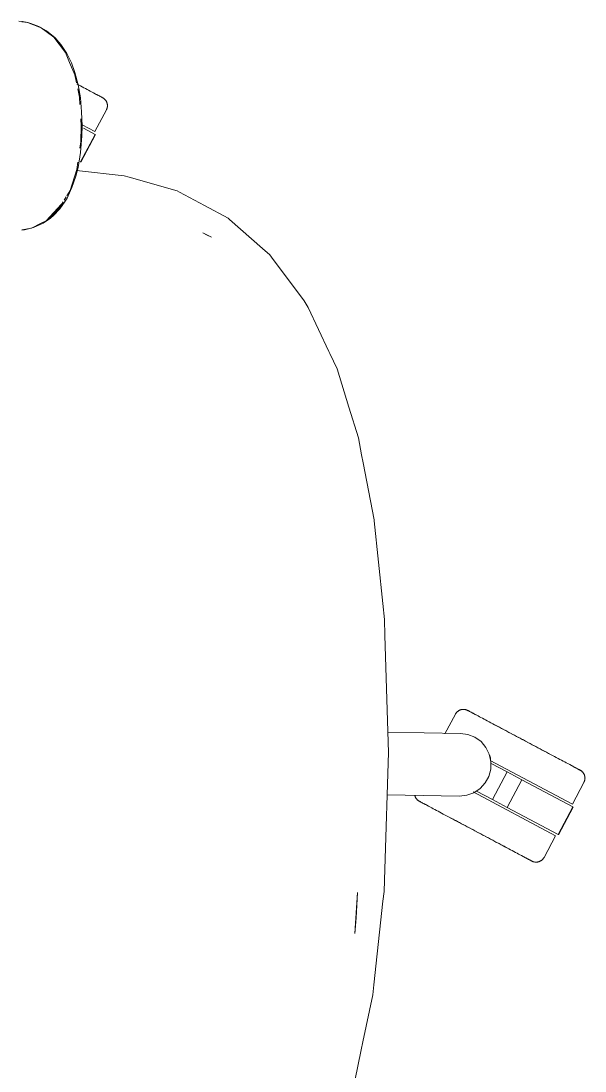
# Model space of a CAD drawing. Header units: millimetres. Extents: x 155927 to 295199, y -4084 to 97293.
# Drawn here: x 227064.4 to 227316.3, y 33039.7 to 33509 of the extents above; entities that cross this region are included whole.
import ezdxf

# ---------------------------------------------------------------- set-up
doc = ezdxf.new("R2010")
doc.units = ezdxf.units.MM
doc.header["$MEASUREMENT"] = 0
doc.layers.add('G-IMPT', color=8, linetype='CONTINUOUS', lineweight=9)
doc.layers.add('I-FURN', color=8, linetype='CONTINUOUS', lineweight=9)

msp = doc.modelspace()

# ---------------------------------------------------------------- linework, layer by layer
at = {"layer": 'G-IMPT'}
for p, q in [((227063.38, 33508.99), (227065.03, 33508.74)), ((227067.24, 33508.28), (227064.7, 33508.66)), ((227067.42, 33508.3), (227065.03, 33508.74)), ((227067.24, 33508.28), (227073.44, 33505.87)), ((227067.42, 33508.3), (227068.77, 33507.93)), ((227072.41, 33506.54), (227068.77, 33507.93)), ((227072.41, 33506.54), (227075.84, 33504.58)), ((227073.44, 33505.87), (227079.06, 33501.7)), ((227075.84, 33504.58), (227079.58, 33501.5)), ((227079.06, 33501.7), (227084.28, 33494.91)), ((227082.25, 33498.46), (227079.58, 33501.5)), ((227084.9, 33494.42), (227082.25, 33498.46)), ((227084.28, 33494.91), (227086.12, 33490.52)), ((227084.9, 33494.42), (227086.89, 33490.34)), ((227088.45, 33484.89), (227086.12, 33490.52)), ((227088.47, 33486.01), (227086.89, 33490.34)), ((227088.45, 33484.89), (227089.16, 33481.43)), ((227088.47, 33486.01), (227089.9, 33480.53)), ((227089.72, 33478.68), (227090.49, 33474.93)), ((227090.9, 33474.6), (227089.9, 33480.53)), ((227090.49, 33474.93), (227090.68, 33471.73)), ((227090.9, 33474.6), (227091.47, 33468.45)), ((227091.65, 33462.11), (227091.47, 33468.45)), ((227091.08, 33465.22), (227091.27, 33462.11)), ((227091.04, 33454.94), (227091.27, 33462.11)), ((227091.56, 33457.6), (227091.65, 33462.11)), ((227091.04, 33454.94), (227090.65, 33452.16)), ((227091.56, 33457.6), (227090.98, 33450.28)), ((227089.87, 33443.52), (227090.98, 33450.28)), ((227089.78, 33445.97), (227089.31, 33442.68)), ((227089.31, 33442.68), (227086.28, 33433.29)), ((227088.89, 33439.6), (227089.87, 33443.52)), ((227089.2, 33442.18), (227110.47, 33439.76)), ((227112.73, 33439.13), (227110.47, 33439.76)), ((227088.89, 33439.6), (227087.15, 33434.51)), ((227112.73, 33439.13), (227134.08, 33433.12)), ((227084.54, 33430.37), (227083.71, 33428.99)), ((227086.28, 33433.29), (227084.82, 33430.84)), ((227087.15, 33434.51), (227084.94, 33429.87)), ((227134.08, 33433.12), (227135.19, 33432.52)), ((227135.19, 33432.52), (227146.43, 33426.51)), ((227082.52, 33427.08), (227075.61, 33419.68)), ((227082.52, 33427.08), (227081.24, 33425.61)), ((227083.21, 33428.14), (227081.32, 33424.99)), ((227081.69, 33425.04), (227084.14, 33428.5)), ((227084.94, 33429.87), (227084.14, 33428.5)), ((227146.43, 33426.51), (227156.86, 33420.93)), ((227074.28, 33418.66), (227077.5, 33420.86)), ((227081.32, 33424.99), (227075.61, 33419.68)), ((227075.61, 33419.68), (227078.02, 33421.92)), ((227078.83, 33422), (227077.5, 33420.86)), ((227081.1, 33425.45), (227078.02, 33421.92)), ((227078.83, 33422), (227081.69, 33425.04)), ((227157.53, 33420.34), (227156.86, 33420.93)), ((227069.12, 33416.48), (227064.7, 33415.65)), ((227066.01, 33415.61), (227069.96, 33416.67)), ((227073.38, 33418.58), (227069.12, 33416.48)), ((227074.28, 33418.66), (227069.96, 33416.67)), ((227073.38, 33418.58), (227075.61, 33419.68)), ((227172.32, 33407.32), (227157.53, 33420.34)), ((227064.7, 33415.44), (227066.01, 33415.61)), ((227147.27, 33413.5), (227145.67, 33414.28)), ((227149.56, 33412.32), (227145.67, 33414.28)), ((227149.56, 33412.32), (227147.27, 33413.5)), ((227172.32, 33407.32), (227175.58, 33404.45)), ((227176.3, 33403.49), (227175.58, 33404.45)), ((227190.87, 33383.99), (227176.3, 33403.49)), ((227190.87, 33383.99), (227191.33, 33383.22)), ((227191.33, 33383.22), (227192.27, 33381.64)), ((227192.7, 33380.93), (227192.27, 33381.64)), ((227192.7, 33380.93), (227201.96, 33361.29)), ((227201.96, 33361.29), (227202.39, 33360.37)), ((227205.58, 33353.61), (227202.39, 33360.37)), ((227205.58, 33353.61), (227210.9, 33336.34)), ((227210.9, 33336.34), (227215.1, 33322.73)), ((227215.1, 33322.73), (227216.56, 33315.13)), ((227217.26, 33311.46), (227216.56, 33315.13)), ((227217.26, 33311.46), (227222.13, 33286.08)), ((227222.22, 33285.62), (227222.13, 33286.08)), ((227222.22, 33285.62), (227226.04, 33248.63)), ((227226.04, 33248.63), (227226.77, 33241.56)), ((227226.99, 33234.3), (227226.77, 33241.56)), ((227228.61, 33182.14), (227226.99, 33234.3)), ((227226.91, 33129.96), (227228.61, 33182.14)), ((227226.91, 33129.96), (227226.58, 33120.02)), ((227214.7, 33119.48), (227213.45, 33101.2)), ((227214.7, 33119.48), (227214.06, 33108.15)), ((227226.1, 33115.64), (227226.58, 33120.02)), ((227226.1, 33115.64), (227221.97, 33078.2)), ((227213.45, 33101.2), (227214.06, 33108.15)), ((227217.14, 33052.84), (227221.49, 33073.78)), ((227221.49, 33073.78), (227221.97, 33078.2)), ((227217.14, 33052.84), (227216.37, 33049.16)), ((227216.37, 33049.16), (227213.5, 33035.34))]:
    msp.add_line(p, q, dxfattribs=at)
at = {"layer": 'I-FURN'}
for p, q in [((227090.13, 33480.41), (227089.29, 33480.85)), ((227090.94, 33479.97), (227090.13, 33480.41)), ((227091.73, 33479.56), (227090.94, 33479.97)), ((227092.49, 33479.15), (227091.73, 33479.56)), ((227093.23, 33478.76), (227092.49, 33479.15)), ((227093.93, 33478.38), (227093.23, 33478.76)), ((227094.61, 33478.02), (227093.93, 33478.38)), ((227095.26, 33477.68), (227094.61, 33478.02)), ((227095.87, 33477.35), (227095.26, 33477.68)), ((227096.46, 33477.04), (227095.87, 33477.35)), ((227096.15, 33477.21), (227096.72, 33476.9)), ((227097.01, 33476.75), (227096.46, 33477.04)), ((227096.72, 33476.9), (227097.25, 33476.62)), ((227097.53, 33476.47), (227097.01, 33476.75)), ((227097.25, 33476.62), (227097.75, 33476.35)), ((227098.01, 33476.22), (227097.53, 33476.47)), ((227097.75, 33476.35), (227098.22, 33476.1)), ((227098.45, 33475.98), (227098.01, 33476.22)), ((227098.22, 33476.1), (227098.65, 33475.88)), ((227098.86, 33475.76), (227098.45, 33475.98)), ((227098.65, 33475.88), (227099.04, 33475.67)), ((227099.24, 33475.56), (227098.86, 33475.76)), ((227099.04, 33475.67), (227099.4, 33475.48)), ((227099.57, 33475.38), (227099.24, 33475.56)), ((227099.4, 33475.48), (227099.71, 33475.31)), ((227099.87, 33475.23), (227099.57, 33475.38)), ((227099.71, 33475.31), (227099.99, 33475.16)), ((227100.13, 33475.09), (227099.87, 33475.23)), ((227099.99, 33475.16), (227100.23, 33475.03)), ((227100.35, 33474.97), (227100.13, 33475.09)), ((227100.23, 33475.03), (227100.44, 33474.93)), ((227100.53, 33474.88), (227100.35, 33474.97)), ((227100.44, 33474.93), (227100.6, 33474.84)), ((227100.67, 33474.8), (227100.53, 33474.88)), ((227100.6, 33474.84), (227100.72, 33474.77)), ((227100.77, 33474.75), (227100.67, 33474.8)), ((227100.72, 33474.77), (227100.8, 33474.73)), ((227100.83, 33474.72), (227100.77, 33474.75)), ((227100.8, 33474.73), (227100.84, 33474.71)), ((227100.85, 33474.71), (227100.83, 33474.72)), ((227100.84, 33474.71), (227100.85, 33474.71)), ((227100.85, 33474.71), (227100.99, 33474.63)), ((227100.99, 33474.63), (227101.13, 33474.54)), ((227101.13, 33474.54), (227101.26, 33474.45)), ((227101.26, 33474.45), (227101.39, 33474.36)), ((227101.39, 33474.36), (227101.52, 33474.26)), ((227101.52, 33474.26), (227101.64, 33474.15)), ((227101.64, 33474.15), (227101.76, 33474.04)), ((227101.76, 33474.04), (227101.87, 33473.93)), ((227101.87, 33473.93), (227101.98, 33473.81)), ((227101.98, 33473.81), (227102.09, 33473.69)), ((227102.09, 33473.69), (227102.18, 33473.56)), ((227102.18, 33473.56), (227102.28, 33473.43)), ((227102.28, 33473.43), (227102.37, 33473.3)), ((227102.37, 33473.3), (227102.45, 33473.16)), ((227102.45, 33473.16), (227102.53, 33473.02)), ((227102.53, 33473.02), (227102.6, 33472.87)), ((227102.6, 33472.87), (227102.67, 33472.72)), ((227102.67, 33472.72), (227102.73, 33472.58)), ((227102.73, 33472.58), (227102.78, 33472.42)), ((227097.37, 33459.57), (227102.52, 33469.26)), ((227102.54, 33469.29), (227102.52, 33469.26)), ((227102.61, 33469.44), (227102.54, 33469.29)), ((227102.67, 33469.59), (227102.61, 33469.44)), ((227102.73, 33469.74), (227102.67, 33469.59)), ((227102.79, 33469.89), (227102.73, 33469.74)), ((227102.78, 33472.42), (227102.83, 33472.27)), ((227102.83, 33470.04), (227102.79, 33469.89)), ((227102.83, 33472.27), (227102.87, 33472.11)), ((227102.87, 33470.2), (227102.83, 33470.04)), ((227102.87, 33472.11), (227102.91, 33471.96)), ((227102.91, 33470.36), (227102.87, 33470.2)), ((227102.91, 33471.96), (227102.93, 33471.8)), ((227102.94, 33470.51), (227102.91, 33470.36)), ((227102.93, 33471.8), (227102.96, 33471.64)), ((227102.96, 33470.67), (227102.94, 33470.51)), ((227102.96, 33471.64), (227102.97, 33471.48)), ((227102.97, 33470.83), (227102.96, 33470.67)), ((227102.97, 33471.48), (227102.98, 33471.32)), ((227102.98, 33470.99), (227102.97, 33470.83)), ((227102.98, 33471.32), (227102.99, 33471.16)), ((227102.99, 33471.16), (227102.98, 33470.99)), ((227091.74, 33462.56), (227097.37, 33459.57)), ((227092.26, 33461.15), (227097.55, 33458.34)), ((227097.55, 33458.34), (227090.98, 33445.98)), ((227091.15, 33445.89), (227097.72, 33458.25)), ((227090.98, 33445.98), (227090.88, 33446.03)), ((227259.26, 33200.25), (227259.38, 33200.36)), ((227259.38, 33200.36), (227259.5, 33200.46)), ((227259.5, 33200.46), (227259.63, 33200.56)), ((227259.63, 33200.56), (227259.76, 33200.66)), ((227259.76, 33200.66), (227259.89, 33200.74)), ((227259.89, 33200.74), (227260.03, 33200.83)), ((227260.03, 33200.83), (227260.17, 33200.9)), ((227260.17, 33200.9), (227260.32, 33200.98)), ((227260.32, 33200.98), (227260.46, 33201.04)), ((227260.46, 33201.04), (227260.61, 33201.1)), ((227260.61, 33201.1), (227260.77, 33201.16)), ((227260.77, 33201.16), (227260.92, 33201.2)), ((227260.92, 33201.2), (227261.07, 33201.25)), ((227261.07, 33201.25), (227261.23, 33201.28)), ((227261.23, 33201.28), (227261.39, 33201.31)), ((227261.39, 33201.31), (227261.55, 33201.33)), ((227261.55, 33201.33), (227261.71, 33201.35)), ((227261.71, 33201.35), (227261.87, 33201.36)), ((227261.87, 33201.36), (227262.03, 33201.36)), ((227262.03, 33201.36), (227262.19, 33201.36)), ((227262.19, 33201.36), (227262.35, 33201.35)), ((227262.35, 33201.35), (227262.52, 33201.34)), ((227262.52, 33201.34), (227262.67, 33201.31)), ((227262.67, 33201.31), (227262.83, 33201.29)), ((227262.83, 33201.29), (227262.99, 33201.25)), ((227262.99, 33201.25), (227263.15, 33201.21)), ((227263.15, 33201.21), (227263.3, 33201.16)), ((227263.3, 33201.16), (227263.45, 33201.11)), ((227263.45, 33201.11), (227263.6, 33201.05)), ((227263.6, 33201.05), (227263.75, 33200.98)), ((227263.75, 33200.98), (227263.89, 33200.91)), ((227263.89, 33200.91), (227263.93, 33200.89)), ((227263.93, 33200.89), (227263.95, 33200.88)), ((227263.94, 33200.89), (227263.93, 33200.89)), ((227263.98, 33200.87), (227263.94, 33200.89)), ((227263.95, 33200.88), (227264.01, 33200.85)), ((227264.06, 33200.82), (227263.98, 33200.87)), ((227264.01, 33200.85), (227264.11, 33200.8)), ((227264.18, 33200.76), (227264.06, 33200.82)), ((227264.11, 33200.8), (227264.25, 33200.72)), ((227264.35, 33200.67), (227264.18, 33200.76)), ((227264.25, 33200.72), (227264.43, 33200.63)), ((227264.55, 33200.57), (227264.35, 33200.67)), ((227264.43, 33200.63), (227264.65, 33200.51)), ((227264.79, 33200.44), (227264.55, 33200.57)), ((227264.65, 33200.51), (227264.91, 33200.37)), ((227265.07, 33200.29), (227264.79, 33200.44)), ((227264.91, 33200.37), (227265.21, 33200.21)), ((227258.48, 33199.23), (227253.78, 33190.38)), ((227258.48, 33199.23), (227258.56, 33199.37)), ((227258.56, 33199.37), (227258.65, 33199.5)), ((227258.65, 33199.5), (227258.73, 33199.64)), ((227258.73, 33199.64), (227258.83, 33199.77)), ((227258.83, 33199.77), (227258.93, 33199.89)), ((227258.93, 33199.89), (227259.03, 33200.02)), ((227259.03, 33200.02), (227259.14, 33200.14)), ((227259.14, 33200.14), (227259.26, 33200.25)), ((227265.39, 33200.12), (227265.07, 33200.29)), ((227265.21, 33200.21), (227265.54, 33200.04)), ((227265.74, 33199.93), (227265.39, 33200.12)), ((227265.54, 33200.04), (227265.92, 33199.84)), ((227266.13, 33199.72), (227265.74, 33199.93)), ((227265.92, 33199.84), (227266.33, 33199.62)), ((227266.56, 33199.49), (227266.13, 33199.72)), ((227266.33, 33199.62), (227266.77, 33199.38)), ((227267.03, 33199.25), (227266.56, 33199.49)), ((227266.77, 33199.38), (227267.26, 33199.13)), ((227267.53, 33198.98), (227267.03, 33199.25)), ((227267.26, 33199.13), (227267.77, 33198.85)), ((227268.07, 33198.69), (227267.53, 33198.98)), ((227267.77, 33198.85), (227268.32, 33198.56)), ((227268.64, 33198.39), (227268.07, 33198.69)), ((227268.32, 33198.56), (227268.91, 33198.25)), ((227269.24, 33198.07), (227268.64, 33198.39)), ((227269.87, 33197.74), (227269.24, 33198.07)), ((227270.53, 33197.38), (227269.87, 33197.74)), ((227271.23, 33197.01), (227270.53, 33197.38)), ((227271.95, 33196.63), (227271.23, 33197.01)), ((227272.7, 33196.23), (227271.95, 33196.63)), ((227273.48, 33195.82), (227272.7, 33196.23)), ((227274.28, 33195.39), (227273.48, 33195.82)), ((227228.33, 33191.17), (227260.67, 33190.6)), ((227275.1, 33194.95), (227274.28, 33195.39)), ((227274.65, 33195.19), (227275.49, 33194.75)), ((227275.95, 33194.5), (227275.1, 33194.95)), ((227275.49, 33194.75), (227276.35, 33194.29)), ((227276.82, 33194.04), (227275.95, 33194.5)), ((227276.35, 33194.29), (227277.22, 33193.83)), ((227277.7, 33193.57), (227276.82, 33194.04)), ((227277.22, 33193.83), (227278.12, 33193.35)), ((227278.61, 33193.09), (227277.7, 33193.57)), ((227278.12, 33193.35), (227279.03, 33192.86)), ((227279.53, 33192.6), (227278.61, 33193.09)), ((227279.03, 33192.86), (227279.96, 33192.37)), ((227280.47, 33192.1), (227279.53, 33192.6)), ((227279.96, 33192.37), (227280.91, 33191.87)), ((227281.42, 33191.59), (227280.47, 33192.1)), ((227280.91, 33191.87), (227281.86, 33191.36)), ((227282.38, 33191.08), (227281.42, 33191.59)), ((227281.86, 33191.36), (227282.83, 33190.84)), ((227283.36, 33190.56), (227282.38, 33191.08)), ((227260.67, 33190.6), (227264.01, 33190.14)), ((227264.01, 33190.14), (227267.14, 33188.89)), ((227267.14, 33188.89), (227269.89, 33186.92)), ((227269.89, 33186.92), (227272.08, 33184.36)), ((227282.83, 33190.84), (227283.81, 33190.32)), ((227284.34, 33190.04), (227283.36, 33190.56)), ((227283.81, 33190.32), (227284.8, 33189.8)), ((227285.33, 33189.51), (227284.34, 33190.04)), ((227284.8, 33189.8), (227285.79, 33189.27)), ((227286.33, 33188.98), (227285.33, 33189.51)), ((227285.79, 33189.27), (227286.79, 33188.74)), ((227287.33, 33188.45), (227286.33, 33188.98)), ((227286.79, 33188.74), (227287.79, 33188.2)), ((227288.34, 33187.92), (227287.33, 33188.45)), ((227287.79, 33188.2), (227288.8, 33187.67)), ((227289.34, 33187.38), (227288.34, 33187.92)), ((227288.8, 33187.67), (227289.8, 33187.14)), ((227290.35, 33186.85), (227289.34, 33187.38)), ((227289.8, 33187.14), (227290.81, 33186.6)), ((227291.35, 33186.31), (227290.35, 33186.85)), ((227290.81, 33186.6), (227291.81, 33186.07)), ((227292.35, 33185.78), (227291.35, 33186.31)), ((227272.08, 33184.36), (227273.59, 33181.34)), ((227291.81, 33186.07), (227292.81, 33185.54)), ((227293.34, 33185.25), (227292.35, 33185.78)), ((227292.81, 33185.54), (227293.8, 33185.01)), ((227294.33, 33184.73), (227293.34, 33185.25)), ((227293.8, 33185.01), (227294.78, 33184.49)), ((227295.31, 33184.21), (227294.33, 33184.73)), ((227294.78, 33184.49), (227295.76, 33183.97)), ((227296.28, 33183.69), (227295.31, 33184.21)), ((227295.76, 33183.97), (227296.72, 33183.46)), ((227297.24, 33183.19), (227296.28, 33183.69)), ((227296.72, 33183.46), (227297.67, 33182.95)), ((227298.18, 33182.68), (227297.24, 33183.19)), ((227297.67, 33182.95), (227298.61, 33182.45)), ((227299.11, 33182.19), (227298.18, 33182.68)), ((227298.61, 33182.45), (227299.53, 33181.96)), ((227300.02, 33181.7), (227299.11, 33182.19)), ((227299.53, 33181.96), (227300.44, 33181.48)), ((227300.92, 33181.23), (227300.02, 33181.7)), ((227273.59, 33181.34), (227274.34, 33178.06)), ((227274.01, 33178.55), (227310.72, 33159.02)), ((227274.34, 33178.06), (227274.29, 33174.68)), ((227274.41, 33177.2), (227281.56, 33173.4)), ((227301.8, 33180.76), (227300.92, 33181.23)), ((227302.65, 33180.3), (227301.8, 33180.76)), ((227303.49, 33179.86), (227302.65, 33180.3)), ((227304.3, 33179.43), (227303.49, 33179.86)), ((227305.09, 33179.01), (227304.3, 33179.43)), ((227305.85, 33178.61), (227305.09, 33179.01)), ((227306.58, 33178.21), (227305.85, 33178.61)), ((227307.29, 33177.84), (227306.58, 33178.21)), ((227307.97, 33177.48), (227307.29, 33177.84)), ((227308.62, 33177.13), (227307.97, 33177.48)), ((227309.23, 33176.81), (227308.62, 33177.13)), ((227274.29, 33174.68), (227273.42, 33171.42)), ((227281.56, 33173.4), (227274.99, 33161.04)), ((227281.56, 33173.4), (227288.2, 33169.87)), ((227309.82, 33176.5), (227309.23, 33176.81)), ((227309.51, 33176.66), (227310.07, 33176.36)), ((227310.37, 33176.2), (227309.82, 33176.5)), ((227310.07, 33176.36), (227310.61, 33176.07)), ((227310.89, 33175.93), (227310.37, 33176.2)), ((227310.61, 33176.07), (227311.11, 33175.81)), ((227311.37, 33175.67), (227310.89, 33175.93)), ((227311.11, 33175.81), (227311.58, 33175.56)), ((227311.81, 33175.43), (227311.37, 33175.67)), ((227311.58, 33175.56), (227312.01, 33175.33)), ((227312.22, 33175.22), (227311.81, 33175.43)), ((227312.01, 33175.33), (227312.4, 33175.12)), ((227312.6, 33175.02), (227312.22, 33175.22)), ((227312.4, 33175.12), (227312.76, 33174.93)), ((227312.93, 33174.84), (227312.6, 33175.02)), ((227312.76, 33174.93), (227313.07, 33174.76)), ((227313.23, 33174.68), (227312.93, 33174.84)), ((227313.07, 33174.76), (227313.35, 33174.62)), ((227313.49, 33174.54), (227313.23, 33174.68)), ((227313.35, 33174.62), (227313.59, 33174.49)), ((227313.71, 33174.43), (227313.49, 33174.54)), ((227313.59, 33174.49), (227313.79, 33174.38)), ((227313.89, 33174.33), (227313.71, 33174.43)), ((227313.79, 33174.38), (227313.96, 33174.29)), ((227314.03, 33174.26), (227313.89, 33174.33)), ((227313.96, 33174.29), (227314.08, 33174.23)), ((227314.13, 33174.2), (227314.03, 33174.26)), ((227314.08, 33174.23), (227314.16, 33174.19)), ((227314.19, 33174.17), (227314.13, 33174.2)), ((227314.16, 33174.19), (227314.2, 33174.16)), ((227314.21, 33174.16), (227314.19, 33174.17)), ((227314.2, 33174.16), (227314.21, 33174.16)), ((227314.21, 33174.16), (227314.35, 33174.08)), ((227314.35, 33174.08), (227314.49, 33174)), ((227314.49, 33174), (227314.62, 33173.91)), ((227314.62, 33173.91), (227314.75, 33173.81)), ((227314.75, 33173.81), (227314.88, 33173.71)), ((227314.88, 33173.71), (227315, 33173.61)), ((227315, 33173.61), (227315.12, 33173.5)), ((227315.12, 33173.5), (227315.23, 33173.38)), ((227315.23, 33173.38), (227315.34, 33173.27)), ((227315.34, 33173.27), (227315.44, 33173.14)), ((227315.44, 33173.14), (227315.54, 33173.02)), ((227315.54, 33173.02), (227315.64, 33172.88)), ((227315.64, 33172.88), (227315.73, 33172.75)), ((227315.73, 33172.75), (227315.81, 33172.61)), ((227315.81, 33172.61), (227315.89, 33172.47)), ((227315.89, 33172.47), (227315.96, 33172.33)), ((227315.96, 33172.33), (227316.02, 33172.18)), ((227316.02, 33172.18), (227316.08, 33172.03)), ((227271.8, 33168.46), (227269.52, 33165.98)), ((227273.42, 33171.42), (227271.8, 33168.46)), ((227288.2, 33169.87), (227281.63, 33157.51)), ((227288.2, 33169.87), (227310.91, 33157.79)), ((227310.72, 33159.02), (227315.87, 33168.71)), ((227315.89, 33168.75), (227315.87, 33168.71)), ((227315.97, 33168.89), (227315.89, 33168.75)), ((227316.03, 33169.04), (227315.97, 33168.89)), ((227316.09, 33169.19), (227316.03, 33169.04)), ((227316.08, 33172.03), (227316.14, 33171.88)), ((227316.14, 33169.34), (227316.09, 33169.19)), ((227316.14, 33171.88), (227316.19, 33171.72)), ((227316.19, 33169.5), (227316.14, 33169.34)), ((227316.19, 33171.72), (227316.23, 33171.57)), ((227316.23, 33169.65), (227316.19, 33169.5)), ((227316.23, 33171.57), (227316.26, 33171.41)), ((227316.27, 33169.81), (227316.23, 33169.65)), ((227316.26, 33171.41), (227316.29, 33171.25)), ((227316.3, 33169.97), (227316.27, 33169.81)), ((227316.29, 33171.25), (227316.32, 33171.09)), ((227316.32, 33170.13), (227316.3, 33169.97)), ((227316.32, 33171.09), (227316.33, 33170.93)), ((227316.33, 33170.29), (227316.32, 33170.13)), ((227316.33, 33170.93), (227316.34, 33170.77)), ((227316.34, 33170.45), (227316.33, 33170.29)), ((227316.34, 33170.77), (227316.35, 33170.61)), ((227316.35, 33170.61), (227316.34, 33170.45)), ((227260.18, 33162.62), (227227.99, 33163.18)), ((227240.32, 33162.87), (227240.28, 33163.03)), ((227240.36, 33162.71), (227240.32, 33162.87)), ((227263.54, 33162.97), (227260.18, 33162.62)), ((227266.71, 33164.11), (227263.54, 33162.97)), ((227266.46, 33164.44), (227303.21, 33144.9)), ((227269.52, 33165.98), (227266.71, 33164.11)), ((227274.99, 33161.04), (227267.84, 33164.84)), ((227240.41, 33162.56), (227240.36, 33162.71)), ((227240.46, 33162.41), (227240.41, 33162.56)), ((227240.52, 33162.26), (227240.46, 33162.41)), ((227240.59, 33162.11), (227240.52, 33162.26)), ((227240.66, 33161.97), (227240.59, 33162.11)), ((227240.74, 33161.83), (227240.66, 33161.97)), ((227240.82, 33161.69), (227240.74, 33161.83)), ((227240.91, 33161.55), (227240.82, 33161.69)), ((227241, 33161.42), (227240.91, 33161.55)), ((227241.1, 33161.29), (227241, 33161.42)), ((227241.21, 33161.17), (227241.1, 33161.29)), ((227241.31, 33161.05), (227241.21, 33161.17)), ((227241.43, 33160.94), (227241.31, 33161.05)), ((227241.55, 33160.83), (227241.43, 33160.94)), ((227241.67, 33160.72), (227241.55, 33160.83)), ((227241.79, 33160.62), (227241.67, 33160.72)), ((227241.93, 33160.53), (227241.79, 33160.62)), ((227242.06, 33160.44), (227241.93, 33160.53)), ((227242.2, 33160.35), (227242.06, 33160.44)), ((227242.34, 33160.28), (227242.2, 33160.35)), ((227242.34, 33160.27), (227242.34, 33160.28)), ((227242.34, 33160.28), (227242.36, 33160.27)), ((227242.39, 33160.25), (227242.34, 33160.27)), ((227242.36, 33160.27), (227242.42, 33160.23)), ((227242.47, 33160.21), (227242.39, 33160.25)), ((227242.42, 33160.23), (227242.52, 33160.18)), ((227242.59, 33160.14), (227242.47, 33160.21)), ((227242.52, 33160.18), (227242.66, 33160.11)), ((227242.75, 33160.06), (227242.59, 33160.14)), ((227242.66, 33160.11), (227242.84, 33160.01)), ((227242.95, 33159.95), (227242.75, 33160.06)), ((227242.84, 33160.01), (227243.06, 33159.89)), ((227243.19, 33159.82), (227242.95, 33159.95)), ((227243.06, 33159.89), (227243.32, 33159.76)), ((227243.47, 33159.67), (227243.19, 33159.82)), ((227243.32, 33159.76), (227243.61, 33159.6)), ((227243.79, 33159.5), (227243.47, 33159.67)), ((227243.61, 33159.6), (227243.95, 33159.42)), ((227244.15, 33159.32), (227243.79, 33159.5)), ((227243.95, 33159.42), (227244.32, 33159.22)), ((227244.54, 33159.11), (227244.15, 33159.32)), ((227244.32, 33159.22), (227244.73, 33159)), ((227244.97, 33158.88), (227244.54, 33159.11)), ((227244.73, 33159), (227245.18, 33158.77)), ((227245.43, 33158.63), (227244.97, 33158.88)), ((227245.18, 33158.77), (227245.66, 33158.51)), ((227245.94, 33158.36), (227245.43, 33158.63)), ((227245.66, 33158.51), (227246.18, 33158.23)), ((227246.47, 33158.08), (227245.94, 33158.36)), ((227246.18, 33158.23), (227246.73, 33157.94)), ((227247.04, 33157.78), (227246.47, 33158.08)), ((227281.63, 33157.51), (227274.99, 33161.04)), ((227246.73, 33157.94), (227247.31, 33157.63)), ((227247.31, 33157.63), (227247.93, 33157.3)), ((227247.93, 33157.3), (227248.58, 33156.96)), ((227248.58, 33156.96), (227249.25, 33156.6)), ((227249.25, 33156.6), (227249.96, 33156.22)), ((227249.96, 33156.22), (227250.7, 33155.83)), ((227250.7, 33155.83), (227251.46, 33155.43)), ((227251.46, 33155.43), (227252.25, 33155.01)), ((227252.25, 33155.01), (227253.06, 33154.58)), ((227253.06, 33154.58), (227253.89, 33154.13)), ((227253.89, 33154.13), (227254.75, 33153.68)), ((227254.75, 33153.68), (227255.63, 33153.21)), ((227304.34, 33145.43), (227281.63, 33157.51)), ((227310.91, 33157.79), (227304.34, 33145.43)), ((227304.51, 33145.34), (227311.08, 33157.7)), ((227255.63, 33153.21), (227256.52, 33152.73)), ((227257.01, 33152.47), (227256.11, 33152.95)), ((227256.52, 33152.73), (227257.44, 33152.25)), ((227257.94, 33151.98), (227257.01, 33152.47)), ((227257.44, 33152.25), (227258.37, 33151.75)), ((227258.87, 33151.48), (227257.94, 33151.98)), ((227258.37, 33151.75), (227259.31, 33151.25)), ((227259.83, 33150.98), (227258.87, 33151.48)), ((227259.31, 33151.25), (227260.27, 33150.74)), ((227260.79, 33150.47), (227259.83, 33150.98)), ((227260.27, 33150.74), (227261.24, 33150.23)), ((227261.76, 33149.95), (227260.79, 33150.47)), ((227261.24, 33150.23), (227262.22, 33149.71)), ((227262.75, 33149.42), (227261.76, 33149.95)), ((227262.22, 33149.71), (227263.2, 33149.18)), ((227263.74, 33148.9), (227262.75, 33149.42)), ((227263.2, 33149.18), (227264.2, 33148.65)), ((227264.74, 33148.37), (227263.74, 33148.9)), ((227264.2, 33148.65), (227265.2, 33148.12)), ((227265.74, 33147.83), (227264.74, 33148.37)), ((227265.2, 33148.12), (227266.2, 33147.59)), ((227266.74, 33147.3), (227265.74, 33147.83)), ((227266.2, 33147.59), (227267.2, 33147.06)), ((227267.75, 33146.77), (227266.74, 33147.3)), ((227267.2, 33147.06), (227268.21, 33146.52)), ((227268.75, 33146.23), (227267.75, 33146.77)), ((227268.21, 33146.52), (227269.21, 33145.99)), ((227269.75, 33145.7), (227268.75, 33146.23)), ((227269.21, 33145.99), (227270.21, 33145.45)), ((227270.75, 33145.17), (227269.75, 33145.7)), ((227270.21, 33145.45), (227271.21, 33144.92)), ((227271.75, 33144.64), (227270.75, 33145.17)), ((227271.21, 33144.92), (227272.2, 33144.4)), ((227272.73, 33144.11), (227271.75, 33144.64)), ((227272.2, 33144.4), (227273.19, 33143.87)), ((227273.71, 33143.59), (227272.73, 33144.11)), ((227298.06, 33135.21), (227303.21, 33144.9)), ((227273.19, 33143.87), (227274.16, 33143.36)), ((227274.68, 33143.08), (227273.71, 33143.59)), ((227274.16, 33143.36), (227275.12, 33142.84)), ((227275.64, 33142.57), (227274.68, 33143.08)), ((227275.12, 33142.84), (227276.08, 33142.34)), ((227276.58, 33142.07), (227275.64, 33142.57)), ((227276.08, 33142.34), (227277.01, 33141.84)), ((227277.51, 33141.57), (227276.58, 33142.07)), ((227277.01, 33141.84), (227277.94, 33141.35)), ((227278.43, 33141.09), (227277.51, 33141.57)), ((227277.94, 33141.35), (227278.84, 33140.87)), ((227279.32, 33140.61), (227278.43, 33141.09)), ((227278.84, 33140.87), (227279.73, 33140.4)), ((227280.2, 33140.14), (227279.32, 33140.61)), ((227279.73, 33140.4), (227280.6, 33139.93)), ((227281.06, 33139.69), (227280.2, 33140.14)), ((227280.6, 33139.93), (227281.44, 33139.48)), ((227281.89, 33139.25), (227281.06, 33139.69)), ((227281.44, 33139.48), (227282.27, 33139.04)), ((227282.27, 33139.04), (227283.07, 33138.62)), ((227283.07, 33138.62), (227283.85, 33138.21)), ((227283.85, 33138.21), (227284.59, 33137.81)), ((227284.59, 33137.81), (227285.32, 33137.42)), ((227285.32, 33137.42), (227286.01, 33137.05)), ((227286.01, 33137.05), (227286.68, 33136.7)), ((227286.68, 33136.7), (227287.31, 33136.36)), ((227287.31, 33136.36), (227287.91, 33136.05)), ((227288.22, 33135.88), (227287.64, 33136.19)), ((227287.91, 33136.05), (227288.48, 33135.74)), ((227288.77, 33135.59), (227288.22, 33135.88)), ((227288.48, 33135.74), (227289.01, 33135.46)), ((227289.29, 33135.31), (227288.77, 33135.59)), ((227289.01, 33135.46), (227289.52, 33135.19)), ((227289.77, 33135.06), (227289.29, 33135.31)), ((227289.52, 33135.19), (227289.98, 33134.94)), ((227290.22, 33134.82), (227289.77, 33135.06)), ((227289.98, 33134.94), (227290.41, 33134.72)), ((227290.63, 33134.6), (227290.22, 33134.82)), ((227290.41, 33134.72), (227290.8, 33134.51)), ((227297.72, 33134.67), (227297.62, 33134.54)), ((227297.81, 33134.8), (227297.72, 33134.67)), ((227297.9, 33134.93), (227297.81, 33134.8)), ((227297.98, 33135.07), (227297.9, 33134.93)), ((227298.06, 33135.21), (227297.98, 33135.07)), ((227291, 33134.4), (227290.63, 33134.6)), ((227290.8, 33134.51), (227291.16, 33134.32)), ((227291.34, 33134.22), (227291, 33134.4)), ((227291.16, 33134.32), (227291.48, 33134.15)), ((227291.63, 33134.07), (227291.34, 33134.22)), ((227291.48, 33134.15), (227291.76, 33134)), ((227291.89, 33133.93), (227291.63, 33134.07)), ((227291.76, 33134), (227292, 33133.87)), ((227292.11, 33133.81), (227291.89, 33133.93)), ((227292, 33133.87), (227292.2, 33133.76)), ((227292.29, 33133.72), (227292.11, 33133.81)), ((227292.2, 33133.76), (227292.36, 33133.68)), ((227292.43, 33133.64), (227292.29, 33133.72)), ((227292.36, 33133.68), (227292.48, 33133.61)), ((227292.53, 33133.59), (227292.43, 33133.64)), ((227292.48, 33133.61), (227292.56, 33133.57)), ((227292.59, 33133.56), (227292.53, 33133.59)), ((227292.56, 33133.57), (227292.61, 33133.55)), ((227292.61, 33133.54), (227292.59, 33133.56)), ((227292.61, 33133.55), (227292.61, 33133.54)), ((227292.65, 33133.52), (227292.61, 33133.54)), ((227292.8, 33133.45), (227292.65, 33133.52)), ((227292.94, 33133.39), (227292.8, 33133.45)), ((227293.09, 33133.33), (227292.94, 33133.39)), ((227293.24, 33133.28), (227293.09, 33133.33)), ((227293.4, 33133.23), (227293.24, 33133.28)), ((227293.55, 33133.19), (227293.4, 33133.23)), ((227293.71, 33133.15), (227293.55, 33133.19)), ((227293.87, 33133.12), (227293.71, 33133.15)), ((227294.03, 33133.1), (227293.87, 33133.12)), ((227294.19, 33133.09), (227294.03, 33133.1)), ((227294.35, 33133.08), (227294.19, 33133.09)), ((227294.51, 33133.07), (227294.35, 33133.08)), ((227294.67, 33133.08), (227294.51, 33133.07)), ((227294.83, 33133.09), (227294.67, 33133.08)), ((227295, 33133.1), (227294.83, 33133.09)), ((227295.15, 33133.13), (227295, 33133.1)), ((227295.31, 33133.16), (227295.15, 33133.13)), ((227295.47, 33133.19), (227295.31, 33133.16)), ((227295.63, 33133.23), (227295.47, 33133.19)), ((227295.78, 33133.28), (227295.63, 33133.23)), ((227295.93, 33133.33), (227295.78, 33133.28)), ((227296.08, 33133.39), (227295.93, 33133.33)), ((227296.23, 33133.46), (227296.08, 33133.39)), ((227296.37, 33133.53), (227296.23, 33133.46)), ((227296.51, 33133.61), (227296.37, 33133.53)), ((227296.65, 33133.69), (227296.51, 33133.61)), ((227296.79, 33133.78), (227296.65, 33133.69)), ((227296.92, 33133.88), (227296.79, 33133.78)), ((227297.05, 33133.98), (227296.92, 33133.88)), ((227297.17, 33134.08), (227297.05, 33133.98)), ((227297.29, 33134.19), (227297.17, 33134.08)), ((227297.4, 33134.3), (227297.29, 33134.19)), ((227297.51, 33134.42), (227297.4, 33134.3)), ((227297.62, 33134.54), (227297.51, 33134.42))]:
    msp.add_line(p, q, dxfattribs=at)
msp.add_arc((227260.61, 33176.61), 13.81, 12.3473, 17.336, dxfattribs=at)
msp.add_open_spline([(227273.94, 33180.25), (227274.05, 33179.83), (227274.12, 33179.4), (227274.18, 33178.96)], degree=3, dxfattribs=at)

doc.saveas('drawing.dxf')
